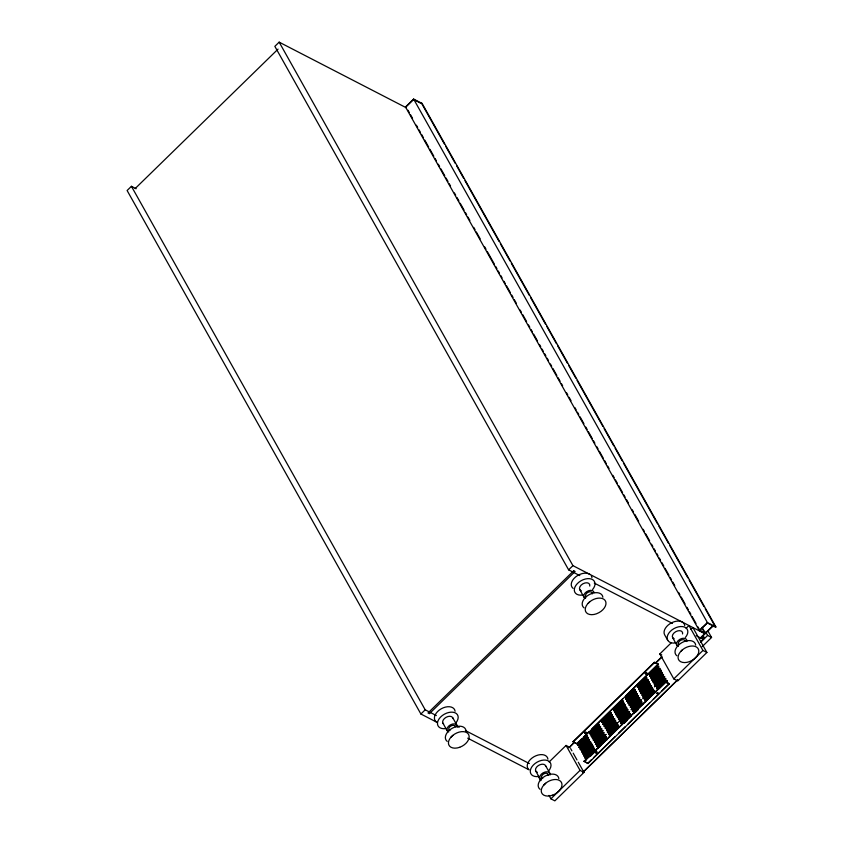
<?xml version="1.0" encoding="UTF-8"?>
<svg xmlns="http://www.w3.org/2000/svg" width="843" height="843" viewBox="0 0 843 843"><rect width="100%" height="100%" fill="white"/><g stroke="black" fill="none" stroke-linecap="round" stroke-linejoin="round"><path stroke-width="1.26" d="M702.24 636.75L702.398 637.297M596.57 753.157C594.526 752.968 598.656 751.513 595.822 752.683M631.154 716.234L630.827 715.38L630.111 715.602L621.902 723.61L621.734 724.991M656.381 693.389C660.058 691.06 654.663 695.738 657.919 692.577M593.324 747.362L593.23 746.382L592.071 746.361L583.862 754.369L583.693 755.75L584.852 755.76L592.144 748.647M601.786 729.564L601.797 728.721L600.817 728.71L592.608 736.719L592.439 738.099M607.266 739.701L607.16 738.71M702.345 636.254L702.419 637.329L703.894 638.214L703.241 638.857L700.733 637.571M702.388 636.149L702.893 635.464M587.434 737.298L587.571 736.234L586.76 736.087L578.382 744.232L578.214 745.612M600.627 727.509L592.155 735.907L591.143 735.981M592.176 745.307L583.704 753.705L582.545 753.695L582.713 752.314L590.911 744.306L591.923 744.232M595.232 751.545L595.242 750.344L589.194 755.96M635.2 690.586L626.739 698.984L625.569 698.963L625.748 697.582L633.947 689.585L634.958 689.511M626.749 708.383L617.919 717.003M618.319 726.16L609.668 734.696M661.323 671.46L652.861 679.858L651.839 679.932M645.738 700.912L653.304 693.41M652.872 689.258L644.4 697.656L643.241 697.635L643.409 696.255L651.618 688.257L652.882 688.404M664.674 677.835L663.999 676.634L655.622 684.779L655.338 686.023M702.936 635.875L712.778 626.286L715.886 626.939L422.111 103.447L413.618 99.063L405.515 106.977L699.279 630.469L704.99 633.409L700.428 637.866M702.988 635.801L702.799 637.108L704.474 638.067L700.396 642.05M451.395 736.782L452.839 735.37A11.191 7.134 -29.3 0 1 467.991 733.61A11.191 7.134 -29.3 0 1 462.27 746.108L459.846 747.235M588.224 603.251L589.678 601.839A11.191 7.134 -29.3 0 1 604.821 600.079A11.191 7.134 -29.3 0 1 599.11 612.576L596.465 613.799A11.159 7.113 -29.3 0 1 586.38 612.682A11.159 7.113 -29.3 0 1 587.687 603.799L589.678 601.839M544.209 784.685L545.663 783.273L543.661 785.223M645.306 673.093C647.498 670.87 647.192 675.612 645.306 673.726M681.049 651.154L682.503 649.742A11.191 7.134 -29.3 0 1 697.646 647.982A11.191 7.134 -29.3 0 1 691.934 660.469L689.289 661.702A11.159 7.113 -29.3 0 1 679.205 660.585A11.159 7.113 -29.3 0 1 680.501 651.702L682.503 649.742M587.455 736.097L586.296 736.076L578.098 744.084L577.919 745.465L586.991 737.33L587.139 735.971M590.016 732.451L589.731 733.695L590.637 734.074L599.204 725.844L599.373 724.464L598.214 724.453L590.016 732.451L599.225 724.379M590.3 732.599L590.132 733.979L598.909 725.697L599.088 724.316M588.614 738.152L587.455 738.131L579.246 746.139L579.52 747.762M588.467 738.057L579.541 746.287L579.257 747.53M611.143 712.746L610.132 712.82L601.934 720.818L601.754 722.209L610.827 714.063L611.006 712.683M610.975 712.714L602.218 720.976L602.05 722.356L611.122 714.211L610.859 712.598M600.637 726.655L599.373 726.508L591.164 734.506L591.438 736.129M591.459 734.664L591.291 736.044L600.068 727.751L600.237 726.371L591.164 734.506M589.615 740.122L588.604 740.196L580.405 748.194L580.237 749.575L581.396 749.596L589.742 741.408M579.394 747.636L588.151 739.385L588.435 738.141M589.447 740.091L580.69 748.342L580.521 749.722M579.078 747.52L580.237 747.53L588.446 739.532L588.319 738.004M623.188 701.228L622.029 701.207L613.83 709.216L613.546 710.459L614.526 710.459L622.724 702.461L623.009 701.218M623.04 701.134L614.115 709.363L613.978 710.712M612.45 714.885L611.291 714.875L603.082 722.883L603.356 724.495M612.303 714.801L603.377 723.031L603.209 724.411M592.323 736.561L591.965 737.625L592.661 738.036L601.228 729.806L601.502 728.563L600.522 728.563L592.608 736.719M581.533 751.724L582.545 751.65L590.753 743.642L590.922 742.261L589.763 742.251L581.554 750.249L581.828 751.872M581.849 750.407L581.681 751.787L590.458 743.494L590.627 742.114L581.554 750.249M580.384 749.669L589.31 741.44L589.331 739.964M625.717 699.058L634.642 690.828L634.821 689.448L626.033 697.73L625.864 699.11M614.979 711.271L614.631 712.324L615.316 712.746L623.883 704.516L624.052 703.136L614.979 711.271L624.199 703.188M615.274 711.418L615.095 712.799M613.451 716.856L612.44 716.929L604.241 724.938L604.062 726.318L605.232 726.329L613.43 718.331L613.167 716.708M603.23 724.379L611.986 716.118L612.155 714.738M604.526 725.085L604.357 726.466L613.135 718.183L613.314 716.792L604.241 724.938M602.84 730.639L601.681 730.618L593.472 738.626L593.187 739.859L594.178 739.869L602.376 731.861L602.661 730.628M603.061 724.348L604.073 724.274L612.429 716.086M646.855 677.898L645.843 677.972L637.645 685.97L637.287 687.034L637.972 687.445L646.539 679.216L646.718 677.835L637.93 686.128L637.761 687.509M602.692 730.544L593.767 738.774L593.483 740.017M626.876 701.113L627.887 701.039L636.086 693.03L636.265 691.65L635.095 691.639L626.897 699.637L627.16 701.26M582.861 753.811L591.617 745.549L591.786 744.169L582.998 752.462L582.977 753.927M636.117 691.566L627.192 699.795L627.013 701.176M625.348 705.254L624.336 705.328L616.138 713.326L615.959 714.706L617.129 714.727L625.327 706.719L625.063 705.096M625.179 705.222L616.423 713.473L616.254 714.853L625.032 706.571L625.211 705.191M605.39 726.993L605.105 728.236L606.022 728.615L614.589 720.386L614.758 719.005L613.599 718.984L605.39 726.993L614.61 718.91M658.773 666.265L657.761 666.339L649.563 674.347L649.679 675.875M605.685 727.14L605.537 728.489L614.294 720.238L614.463 718.858M649.531 675.812L658.457 667.593L658.636 666.202L649.848 674.495L649.563 675.738M603.841 732.599L602.829 732.672L594.631 740.681L594.463 742.061L603.535 733.926L603.704 732.535M638.773 689.5L639.784 689.426L647.982 681.429L648.162 680.038L646.992 680.027L638.794 688.036L639.057 689.648M603.672 732.567L594.916 740.828L594.747 742.209M648.014 679.953L639.089 688.183L638.91 689.563L647.698 681.27L647.867 679.89M593.303 740.006L594.463 740.017L602.671 732.019L602.545 730.481M637.266 693.62L636.254 693.694L628.056 701.692L627.772 702.936L628.752 702.946L636.95 694.938L637.234 693.694M638.457 687.509L646.981 679.184M593.082 746.287L584.157 754.517L583.988 755.897M637.097 693.589L628.341 701.85L628.056 703.083L629.047 703.094L637.245 695.085L637.129 693.557M627.044 701.144L635.801 692.883L635.97 691.502M626.76 707.53L625.495 707.382L617.287 715.38L617.118 716.761L626.191 708.626L626.36 707.245M626.507 707.309L617.582 715.538L617.403 716.919M606.697 730.554L615.453 722.293L615.727 721.05L614.747 721.05L606.549 729.047L606.665 730.575M650.722 677.793L659.616 669.648L659.563 668.32L651.007 676.55L650.722 677.793L651.702 677.793L659.9 669.795L660.08 668.415L658.91 668.394L650.712 676.402L650.975 678.025M615.727 721.05L606.834 729.195L606.549 730.438M605 734.653L603.988 734.727L595.78 742.736L595.611 744.116L596.77 744.127L604.979 736.129L604.705 734.506M640.575 691.713L649.142 683.483L649.31 682.103L648.151 682.082L639.953 690.09L640.216 691.713M604.979 736.129L604.852 734.601L596.075 742.883L595.79 744.127L596.77 744.127M648.994 681.976L640.237 690.238L640.069 691.618M594.378 748.436L593.219 748.415L585.021 756.424L585.137 757.952M595.253 742.304L603.978 733.895M638.572 695.76L637.413 695.749L629.205 703.757L629.036 705.138L630.195 705.148L638.551 696.961M594.231 748.342L585.305 756.571L585.031 757.815M583.841 755.834L592.766 747.604L592.935 746.224M629.5 703.905L629.321 705.285L638.109 696.992L638.277 695.612L629.205 703.757M627.656 709.363L618.73 717.593L618.446 718.826L619.436 718.837L627.635 710.828L627.803 709.448L626.644 709.437L618.446 717.435L618.709 719.058M616.918 723.031L615.906 723.104L607.698 731.102L607.413 732.346L608.688 732.504L616.897 724.495L616.77 722.967M661.081 670.385L660.069 670.459L651.871 678.457L652.134 680.08M616.739 722.999L607.993 731.26L607.708 732.493M652.155 678.604L651.987 679.985L660.764 671.702L660.944 670.322L651.871 678.457M596.918 746.266L597.929 746.192L606.128 738.183L606.296 736.803L605.137 736.793L596.939 744.79L597.202 746.413M641.101 692.145L641.217 693.673L650.006 685.391L650.174 684.01L641.101 692.145L650.322 684.063M597.223 744.938L597.055 746.318L605.843 738.036L606.012 736.656L596.939 744.79M641.397 692.293L641.112 693.536M639.921 691.555L648.847 683.336L648.878 681.861M595.39 750.396L594.378 750.47L586.17 758.479L586.328 759.975M630.332 707.277L631.354 707.203L639.552 699.205L639.721 697.825L638.562 697.804L630.364 705.812L630.627 707.435M585.168 757.92L593.925 749.669L594.21 748.426M639.574 697.73L630.648 705.96L630.48 707.34L639.257 699.058L639.437 697.667M585 757.889L586.011 757.815L594.21 749.817L594.094 748.278M628.815 711.418L627.803 711.492L619.594 719.5L619.426 720.881L620.585 720.891L628.794 712.893L629.068 711.65L628.088 711.64L619.89 719.648L619.721 721.028L629.637 711.555M619.141 718.689L627.34 710.681L627.519 709.3M618.33 725.317L617.055 725.159L608.857 733.157L608.973 734.696M653.019 680.512L652.735 681.755L653.652 682.135L662.208 673.905L662.387 672.524L653.314 680.67L653.135 682.05L661.924 673.757L662.092 672.377L653.314 680.67M618.067 725.085L609.141 733.315L608.857 734.559L617.761 726.403L617.93 725.022M608.024 732.651L616.602 724.348L616.886 723.104M607.308 738.774L606.296 738.847L598.087 746.845L598.066 748.321M651.47 686.128L642.545 694.347L642.197 695.412L642.882 695.823L651.449 687.593L651.618 686.213L650.459 686.202L642.261 694.2L642.524 695.823M607.139 738.742L598.382 747.003L598.098 748.236M640.438 699.637C641.407 702.124 640.922 699.932 639.721 699.859L631.512 707.867L631.628 709.395M640.933 693.526L642.092 693.536L650.448 685.359M640.554 699.753L631.807 708.015L631.523 709.258L632.503 709.258L640.701 701.26M630.111 713.568L628.952 713.547L620.754 721.555L620.87 723.083M629.963 713.473L621.038 721.703L620.754 722.946L621.744 722.946L630.09 714.769M619.194 727.224L618.214 727.214L610.005 735.222L609.837 736.603M654.99 684.105L663.367 675.96L663.536 674.579L662.377 674.569L654.179 682.567L654.294 684.105M618.214 727.214L609.942 736.424M654.463 682.725L654.326 684.073L663.072 675.812L663.251 674.432L654.179 682.567M652.45 688.151L643.704 696.413L643.525 697.793M642.261 695.591L651.154 687.445L651.333 686.065M641.881 701.85L640.87 701.924L632.671 709.922L632.492 711.302L633.662 711.323L642.008 703.136M632.956 710.069L632.787 711.45L641.565 703.167L641.744 701.787L632.671 709.922M620.901 723.052L629.658 714.801L629.826 713.41M664.547 676.55L663.525 676.623L655.327 684.632L655.043 685.865L656.033 685.875L664.4 677.635M644.568 698.31L644.284 699.553L645.19 699.932L653.757 691.703L653.926 690.322L652.767 690.312L644.568 698.31L653.778 690.238M644.853 698.468L644.684 699.848M642.788 698.721L652.313 689.5L652.334 688.036M643.093 704.379L642.029 703.979L633.82 711.977L633.472 713.041L634.347 713.368M642.861 703.873L634.115 712.135L633.968 713.484M657.108 688.31L665.675 680.08L665.844 678.699L656.771 686.834L656.823 688.151L665.38 679.932L665.559 678.541L656.486 686.687L656.75 688.31M654.969 692.556L653.926 692.366L645.717 700.375L645.696 701.84M644.537 699.785L653.462 691.555L653.641 690.175M666.708 680.607C666.56 683.662 668.046 680.016 665.844 680.733L657.635 688.742L657.35 689.985M595.527 752.04L596.286 751.524M136.113 188.727L131.424 186.314L127.114 190.518L420.889 714.01L437.275 722.462M406.305 107.767L279.159 42.15L274.85 46.354L568.625 569.847L579.784 575.6M135.175 188.547L278.053 49.115M406.094 106.829L413.597 99.506L419.024 102.309M419.435 102.656L422.111 103.447M420.889 714.01L425.199 709.806L436.337 715.559M568.625 569.847L572.924 565.642L704.737 633.662L703.441 631.365M450.836 737.33L452.839 735.37M549.13 761.956L566.053 745.444L570.005 747.488M691.018 629.384L692.904 627.55L706.887 652.482L677.751 680.923L673.799 678.878L659.816 653.957L671.091 642.946M686.139 628.267L688.952 625.517L702.946 650.448L706.887 652.482M573.05 741.619L654.453 662.176L658.225 664.126L577.002 743.874L573.05 741.619L577.002 743.874M573.229 741.924L654.632 662.482L658.404 664.432M574.262 742.209L568.899 747.867M655.169 663.241L661.755 656.823M570.785 746.023L574.547 742.356M655.464 663.399L662.05 656.971M576.823 743.558L581.501 738.995M583.377 737.172L588.983 731.692M591.797 728.953L622.671 698.815M625.474 696.076L658.225 664.126M578.72 745.707L586.991 737.33M613.651 710.596L614.821 710.607L622.102 703.494M649.384 675.728L650.543 675.738L657.835 668.625M699.279 630.469L707.393 622.555L715.886 626.939M699.859 630.311L707.361 622.998L712.788 625.801L705.296 633.114L699.859 630.311L697.93 626.865M615.79 712.809L623.883 704.516M593.135 738.099L601.228 729.806M606.528 730.523L607.54 730.449L615.453 722.293M584.157 755.476L593.535 746.329M595.411 744.506L605.717 734.443M629.152 711.566L607.856 732.609M631.028 709.743L641.344 699.679M643.22 697.846L652.587 688.699M654.463 686.866L664.779 676.803M595.811 744.569L606.149 734.485M631.512 709.722L640.912 700.554M701.049 641.871L707.625 635.453L711.566 637.487L702.177 646.655M655.159 686.012L656.318 686.023L664.516 678.025M623.103 722.872L630.943 715.496M666.855 680.659L657.635 688.742M584.073 761.25L665.475 681.808L669.247 683.747L588.014 763.505L584.073 761.25L588.014 763.505M584.241 761.556L665.643 682.113L669.416 684.063M589.415 756.687L596.001 750.27M598.815 747.52L600.69 745.686M624.189 722.767L630.764 716.35M634.526 712.683L636.402 710.849M658.952 688.836L667.403 680.586M590.521 756.171L595.074 751.724M624.431 723.073L627.16 720.407M635.432 712.335L638.172 709.669M550.9 798.816L580.047 770.376L583.988 772.409L554.852 800.85L550.9 798.816L548.993 795.413M673.799 678.878L702.946 650.448M587.834 763.189L591.586 759.543M593.451 757.709L614.968 736.708M618.72 733.062L625.264 726.666M628.077 723.926L649.595 702.925M653.336 699.279L658.952 693.8M661.755 691.06L669.247 683.747M584.831 732.093L584.768 733.22L586.075 732.156M666.992 682.798L668.067 683.199M608.688 732.504L607.529 732.483M619.257 718.974L618.414 718.91M552.66 795.139L555.105 794.011A11.191 7.134 -29.3 0 0 560.806 781.514A11.191 7.134 -29.3 0 0 545.632 783.252M643.388 697.73L644.4 697.656M595.611 752.788L596.823 752.472L596.876 751.556M594.283 583.082L672.429 623.42M696.223 635.696L703.21 639.3M659.816 653.957L661.787 654.969M622.724 702.461L623.388 701.755L622.903 701.07M628.794 712.893L628.783 711.503M456.095 725.749L459.14 727.319M465.389 730.544L529.362 763.558M467.707 738.173L528.561 769.575M660.796 670.227L661.344 670.606M634.674 689.353L635.222 689.732M591.638 744.084L592.186 744.464M421.806 103.742L444.356 143.921M445.641 146.218L455.304 163.437M456.6 165.734L463.682 178.368M464.967 180.655L499.119 241.509M500.405 243.796L510.068 261.024M511.353 263.322L529.393 295.461M530.679 297.758L545.505 324.165M546.791 326.452L556.454 343.681M557.739 345.978L567.402 363.196M568.698 365.493L575.78 378.117M577.065 380.414L602.84 426.337M604.125 428.634L613.788 445.852M615.074 448.149L622.166 460.773M623.451 463.07L657.593 523.914M658.889 526.211L668.552 543.429M669.837 545.727L687.877 577.866M689.163 580.163L703.979 606.57M705.275 608.867L715.581 627.234M413.618 99.063L707.393 622.555M707.72 630.638L711.566 637.487M705.707 632.029L707.625 635.453M702.071 627.371L705.296 633.114M701.766 627.677L704.99 633.409M703.188 635.77L704.474 638.067M408.023 110.264L409.319 112.562M410.604 114.859L412.533 118.305M416.4 125.196L417.685 127.493M418.982 129.78L420.267 132.077M421.553 134.374L423.492 137.82M424.777 140.117L428.644 147.009M429.93 149.295L433.797 156.187M435.083 158.484L436.368 160.781M438.307 164.227L439.593 166.524M440.878 168.821L444.746 175.702M446.031 177.999L447.97 181.445M449.256 183.742L450.541 186.04M454.409 192.921L455.694 195.218M456.99 197.515L458.919 200.961M460.204 203.258L464.071 210.149M465.368 212.436L466.653 214.733M467.939 217.03L469.867 220.476M473.734 227.368L475.031 229.665M476.316 231.951L480.183 238.843M484.693 246.883L485.979 249.18M487.265 251.477L494.356 264.101M495.642 266.399L496.927 268.696M498.224 270.993L499.509 273.28M500.795 275.577L502.08 277.874M504.019 281.32L505.305 283.617M506.59 285.914L510.458 292.806M511.743 295.092L513.039 297.389M514.325 299.686L516.253 303.132M520.12 310.024L521.406 312.321M522.702 314.608L526.569 321.499M528.498 324.945L529.783 327.242M531.069 329.539L532.365 331.836M533.651 334.134L537.518 341.015M539.446 344.46L540.742 346.758M542.028 349.055L543.313 351.352M544.599 353.649L545.895 355.936M547.181 358.233L548.466 360.53M550.405 363.976L551.691 366.273M552.976 368.57L556.844 375.462M558.129 377.748L560.068 381.194M561.354 383.491L562.639 385.788M566.507 392.68L567.792 394.977M569.088 397.264L571.017 400.71M574.884 407.601L576.169 409.898M577.455 412.195L578.751 414.493M580.037 416.79L583.904 423.671M585.832 427.116L587.118 429.414M588.414 431.711L592.271 438.592M593.567 440.889L594.852 443.186M596.781 446.632L598.077 448.929M599.362 451.226L603.23 458.118M604.515 460.404L606.444 463.85M607.74 466.147L609.025 468.445M612.893 475.336L614.178 477.633M615.464 479.93L617.403 483.366M618.688 485.663L622.555 492.554M623.841 494.852L625.127 497.149M626.423 499.446L628.351 502.881M632.218 509.773L633.504 512.07M634.8 514.367L638.657 521.259M643.167 529.288L644.463 531.585M645.749 533.882L649.616 540.774M651.544 544.209L652.83 546.506M654.126 548.804L655.411 551.101M656.697 553.398L657.983 555.695M659.279 557.992L660.564 560.289M661.85 562.587L663.789 566.022M665.074 568.319L668.942 575.211M670.227 577.508L671.513 579.805M672.809 582.102L674.737 585.537M678.604 592.429L679.89 594.726M681.176 597.023L685.043 603.915M686.982 607.35L688.267 609.647M689.553 611.944L690.838 614.241M692.135 616.539L696.002 623.43M702.609 635.917L703.894 638.214M701.945 636.56L703.241 638.857M672.609 637.571L676.855 645.137M667.73 640.332L664.674 634.895A11.191 7.134 -29.3 0 1 672.166 622.513A11.191 7.134 -29.3 0 1 684.758 625.622M279.159 42.15L572.924 565.642M579.784 589.668L584.03 597.244M570.637 748.616L571.912 750.881M573.177 753.147L576.991 759.943M578.266 762.22L583.988 772.409M566.053 745.444L580.047 770.376M545.526 765.57L549.773 773.136M535.769 771.103L540.015 778.669M538.182 776.15L540.732 780.681M452.702 717.667L456.948 725.233M442.944 723.199L447.201 730.776M131.424 186.314L425.199 709.806M586.148 596.728A3.635 2.318 -29.3 0 1 588.172 592.25A3.635 2.318 -29.3 0 1 592.229 593.925M585.569 598.404A5.595 3.572 -29.3 0 1 586.517 591.765A5.595 3.572 -29.3 0 1 594.073 592.597M581.322 590.838A5.595 3.572 -29.3 0 1 582.882 583.809A5.595 3.572 -29.3 0 1 589.763 586.054M582.829 595.021A11.191 7.134 -29.3 0 1 574.926 587.128A11.191 7.134 -29.3 0 1 589.847 578.698A11.191 7.134 -29.3 0 1 592.608 589.499M573.114 588.393A11.191 7.134 -29.3 0 1 575.653 576.907A11.191 7.134 -29.3 0 1 590.1 574.536M591.343 575.938A11.191 7.134 -29.3 0 1 591.934 577.718M584.051 607.877A11.191 7.134 -29.3 0 1 588.983 594.768A11.191 7.134 -29.3 0 1 602.871 597.213M449.909 730.565A3.635 2.318 -29.3 0 1 450.52 726.245A3.635 2.318 -29.3 0 1 455.431 726.792M448.739 731.935A5.595 3.572 -29.3 0 1 450.299 724.906A5.595 3.572 -29.3 0 1 457.18 727.161M443.576 723.895A5.595 3.572 -29.3 0 1 446.042 717.34A5.595 3.572 -29.3 0 1 452.986 718.563M445.989 728.552A11.191 7.134 -29.3 0 1 438.086 720.66A11.191 7.134 -29.3 0 1 453.018 712.23A11.191 7.134 -29.3 0 1 455.768 723.031M436.284 721.924A11.191 7.134 -29.3 0 1 441.216 708.805A11.191 7.134 -29.3 0 1 455.094 711.25M459.698 747.288A11.191 7.134 -29.3 0 1 449.572 746.139A11.191 7.134 -29.3 0 1 450.889 737.225M447.222 741.408A11.191 7.134 -29.3 0 1 452.154 728.299A11.191 7.134 -29.3 0 1 466.031 730.744M542.723 778.468A3.635 2.318 -29.3 0 1 543.746 773.895A3.635 2.318 -29.3 0 1 548.213 775.36M541.564 779.838A5.595 3.572 -29.3 0 1 543.124 772.81A5.595 3.572 -29.3 0 1 550.005 775.054M537.307 772.272A5.595 3.572 -29.3 0 1 538.245 765.623A5.595 3.572 -29.3 0 1 545.811 766.466M538.814 776.456A11.191 7.134 -29.3 0 1 530.911 768.563A11.191 7.134 -29.3 0 1 545.832 760.133A11.191 7.134 -29.3 0 1 548.593 770.934M529.109 769.828A11.191 7.134 -29.3 0 1 534.03 756.708A11.191 7.134 -29.3 0 1 547.918 759.153M552.523 795.181A11.191 7.134 -29.3 0 1 542.397 794.043A11.191 7.134 -29.3 0 1 543.703 785.128M540.047 789.311A11.191 7.134 -29.3 0 1 544.968 776.203A11.191 7.134 -29.3 0 1 558.856 778.647M678.973 644.621A3.635 2.318 -29.3 0 1 680.575 640.364A3.635 2.318 -29.3 0 1 685.085 641.154M678.394 646.307A5.595 3.572 -29.3 0 1 679.953 639.279A5.595 3.572 -29.3 0 1 686.845 641.523M674.147 638.731A5.595 3.572 -29.3 0 1 675.707 631.702A5.595 3.572 -29.3 0 1 682.588 633.957M675.654 642.924A11.191 7.134 -29.3 0 1 667.751 635.032A11.191 7.134 -29.3 0 1 682.672 626.602A11.191 7.134 -29.3 0 1 685.422 637.403M676.876 655.78A11.191 7.134 -29.3 0 1 681.808 642.672A11.191 7.134 -29.3 0 1 695.696 645.116M645.39 673.578C646.771 674.748 647.266 671.365 645.39 673.578M584.589 732.904C585.811 735.096 586.96 730.428 584.589 732.904M573.704 570.764L428.002 712.957L429.393 713.673L575.095 571.48L573.704 570.764M677.624 679.911L582.597 772.641L677.624 679.911"/></g></svg>
